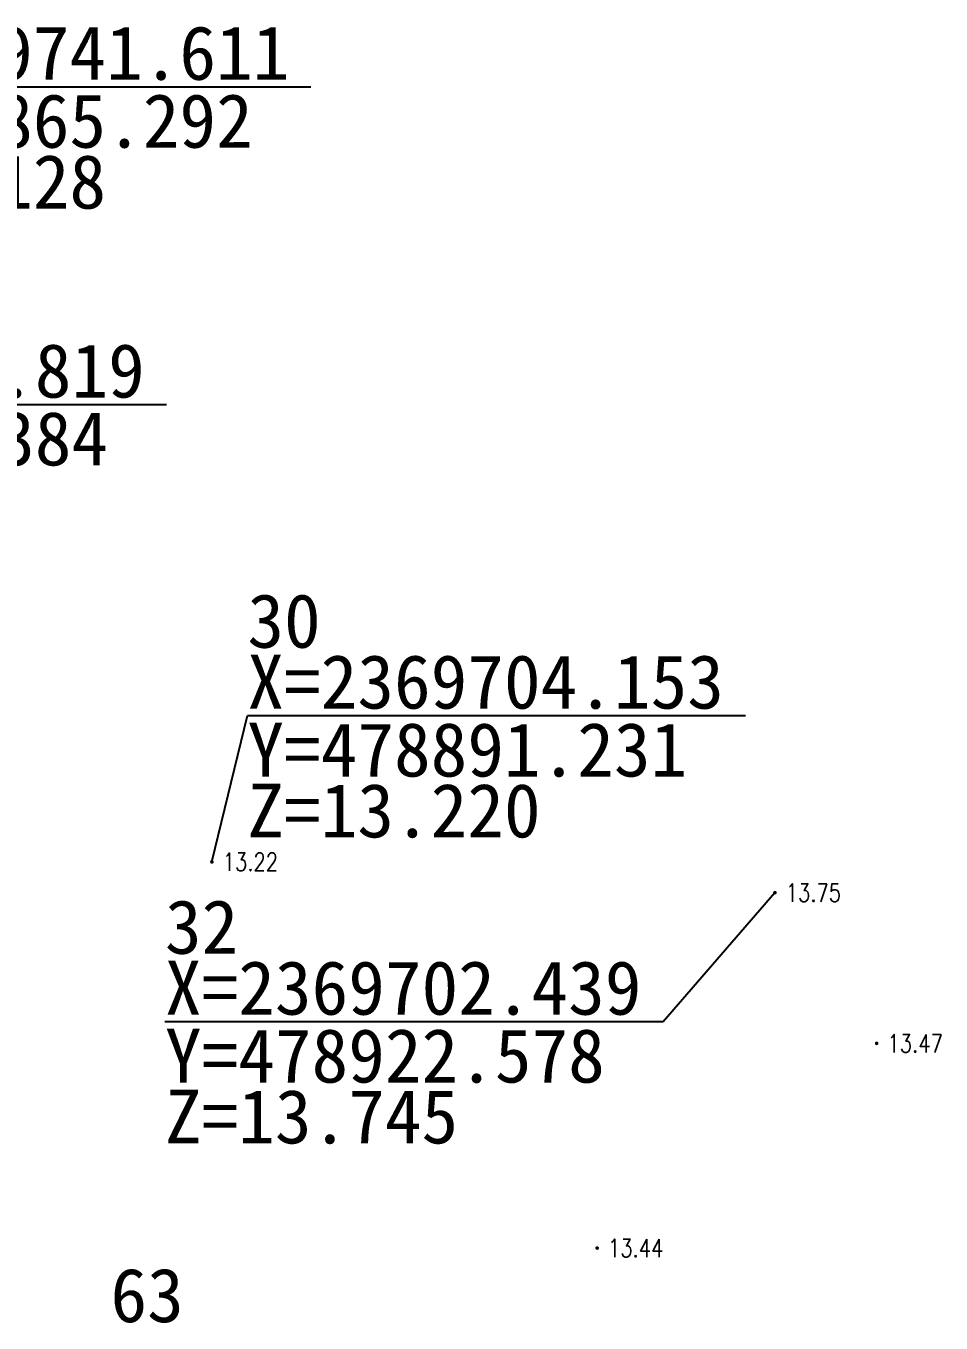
# Model space of a CAD drawing. Extents: x 478634 to 479141, y 2369294 to 2369803.
# Drawn here: x 478880.9 to 478931.8, y 2369678.5 to 2369750.7 of the extents above; entities that cross this region are included whole.
import ezdxf
from ezdxf.enums import TextEntityAlignment as Align

# ---------------------------------------------------------------- set-up
doc = ezdxf.new("R2010")
doc.units = 0
doc.header["$LTSCALE"] = 0.5
doc.layers.get('0').update_dxf_attribs({"linetype": 'CONTINUOUS'})
doc.layers.add('GCD', color=1, linetype='CONTINUOUS')
doc.styles.add('HZ', font='rs.shx', dxfattribs={"width": 0.8, "bigfont": 'hztxt.shx'})
doc.styles.add('宋体', font='')
doc.styles.get('宋体').set_extended_font_data('SimSun')

# ---------------------------------------------------------------- blocks, each defined once
blk = doc.blocks.new('GC200')
at = {"linetype": 'Continuous', "const_width": 0.2, "flags": 128}
blk.add_lwpolyline([(-0.1, 0, 1), (0.1, 0, 1)], format="xyb", close=True, dxfattribs=at)

msp = doc.modelspace()

# ---------------------------------------------------------------- linework, layer by layer
at = {"linetype": 'Continuous'}
for p, q in [((478869.014, 2369747.302), (478896.748, 2369747.302)), ((478860.964, 2369729.613), (478888.697, 2369729.613)), ((478891.231, 2369704.153, 13.22), (478893.207, 2369712.296)), ((478893.207, 2369712.296), (478920.94, 2369712.296)), ((478922.578, 2369702.439, 13.745), (478916.351, 2369695.258)), ((478916.351, 2369695.258), (478888.618, 2369695.258))]:
    msp.add_line(p, q, dxfattribs=at)

# ---------------------------------------------------------------- block references
at = {"layer": 'GCD', "linetype": 'Continuous'}
ref = msp.add_blockref('GC200', (478891.231, 2369704.153, 13.22), dxfattribs=dict(at, xscale=0.5, yscale=0.5, zscale=0.5))
ref.add_attrib('height', '13.22', dxfattribs={"linetype": 'Continuous', "height": 1, "style": 'HZ', "width": 0.8}).set_placement((478891.831, 2369704.153, 13.22), align=Align.MIDDLE_LEFT)
ref = msp.add_blockref('GC200', (478922.578, 2369702.439, 13.745), dxfattribs=dict(at, xscale=0.5, yscale=0.5, zscale=0.5))
ref.add_attrib('height', '13.75', dxfattribs={"linetype": 'Continuous', "height": 1, "style": 'HZ', "width": 0.8}).set_placement((478923.178, 2369702.439, 13.745), align=Align.MIDDLE_LEFT)
ref = msp.add_blockref('GC200', (478928.245, 2369694.049, 13.472), dxfattribs=dict(at, xscale=0.5, yscale=0.5, zscale=0.5))
ref.add_attrib('height', '13.47', dxfattribs={"linetype": 'Continuous', "height": 1, "style": 'HZ', "width": 0.8}).set_placement((478928.845, 2369694.049, 13.472), align=Align.MIDDLE_LEFT)
ref = msp.add_blockref('GC200', (478912.68, 2369682.656, 13.436), dxfattribs=dict(at, xscale=0.5, yscale=0.5, zscale=0.5))
ref.add_attrib('height', '13.44', dxfattribs={"linetype": 'Continuous', "height": 1, "style": 'HZ', "width": 0.8}).set_placement((478913.28, 2369682.656, 13.436), align=Align.MIDDLE_LEFT)

# ---------------------------------------------------------------- texts
at = {"layer": 'GCD', "linetype": 'Continuous', "style": '宋体'}
for s, p in [('X=2369741.611', (478869.014, 2369747.692)), ('Y=478865.292', (478869.014, 2369743.912)), ('Z=18.128', (478869.014, 2369740.523)), ('X=2369730.819', (478860.964, 2369730.003)), ('Y=478856.384', (478860.964, 2369726.224)), ('30', (478893.207, 2369716.075)), ('X=2369704.153', (478893.207, 2369712.685)), ('Y=478891.231', (478893.207, 2369708.906)), ('Z=13.220', (478893.207, 2369705.516)), ('32', (478888.618, 2369699.037)), ('X=2369702.439', (478888.618, 2369695.647)), ('Y=478922.578', (478888.618, 2369691.868)), ('Z=13.745', (478888.618, 2369688.479)), ('63', (478885.585, 2369678.529))]:
    msp.add_text(s, height=3, dxfattribs=at).set_placement(p)

doc.saveas('drawing.dxf')
